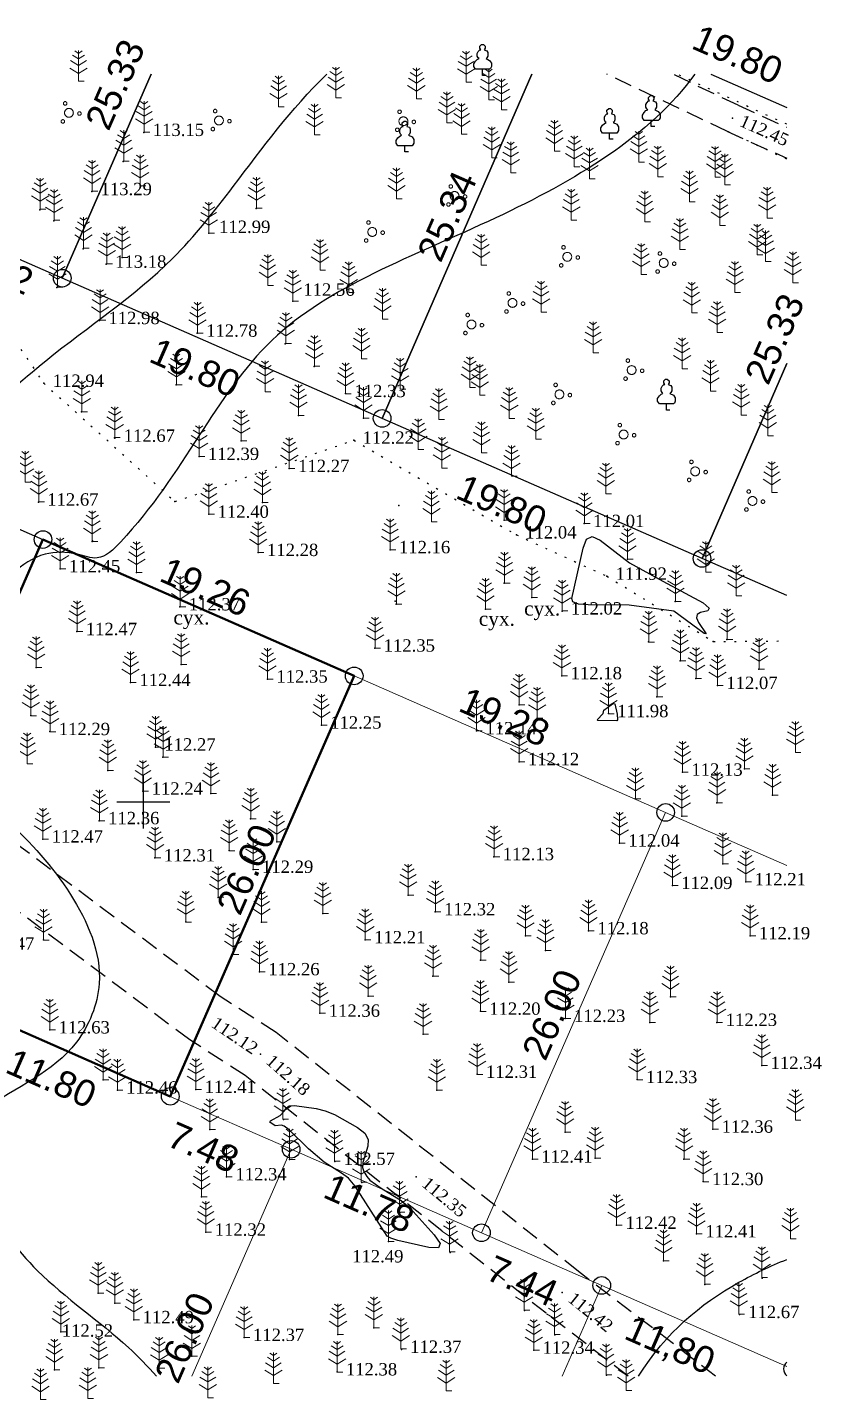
# Model space of a CAD drawing. Header units: millimetres. Extents: x 5405551.2 to 5405638.4, y 5525115.8 to 5525193.9.
# Drawn here: x 5405593.4 to 5405638.4, y 5525116.2 to 5525193.9 of the extents above; entities that cross this region are included whole.
import ezdxf
from ezdxf.enums import TextEntityAlignment as Align

# ---------------------------------------------------------------- set-up
doc = ezdxf.new("R2010")
doc.units = ezdxf.units.MM
for name, pattern in [('DASHEDX2', [1.5, 1, -0.5]), ('HIDDEN', [0.5, 0, -0.5]), ('суцільна', [50, 50, 0])]:
    doc.linetypes.add(name, pattern=pattern)
for name, color, linetype, lineweight in [('11900000', 1, 'Continuous', 30), ('Контур', 7, 'HIDDEN', 30), ('ТОЧКИ', 7, 'Continuous', 30), ('усл. знак', 7, 'суцільна', 20)]:
    doc.layers.add(name, color=color, linetype=linetype, lineweight=lineweight)
for name, color, linetype in [('горизонтали', 42, 'Continuous'), ('дороги', 7, 'Continuous'), ('Ділянки_Межі', 10, 'Continuous'), ('надписи', 7, 'Continuous'), ('отметки', 7, 'Continuous'), ('промеры', 185, 'Continuous'), ('Растительность', 7, 'Continuous')]:
    doc.layers.add(name, color=color, linetype=linetype)
doc.styles.get("Standard").update_dxf_attribs({"font": 'arial.ttf'})
doc.styles.add('times', font='times.ttf')

# ---------------------------------------------------------------- blocks, each defined once
blk = doc.blocks.new('A$C51FE15A3')
at = {"layer": 'Растительность', "color": 94, "lineweight": 0}
for points in [[(-0.201, 1.726), (0, 1.584), (0.201, 1.726)], [(0, 1.75), (0, 0), (0.319, 0)], [(-0.447, 1.172), (0, 0.895), (0.447, 1.172)], [(-0.343, 1.489), (0, 1.267), (0.343, 1.489)], [(-0.493, 0.753), (0, 0.444), (0.493, 0.753)]]:
    blk.add_lwpolyline(points, dxfattribs=at)
blk = doc.blocks.new('A$C72385B22')
at = {"layer": 'усл. знак'}
for centre, radius in [((0, 0), 0.625), ((-0.02, 1.49), 0.25), ((-1.29, -0.64), 0.25), ((1.28, -0.76), 0.25)]:
    blk.add_circle(centre, radius, dxfattribs=at)
blk = doc.blocks.new('A$C2ACB5305')
at = {"layer": 'Растительность'}
blk.add_lwpolyline([(0.2, 0), (0.2, 0), (0, 0), (0, 0.35), (-0.4, 0.35), (-0.5, 0.5), (-0.5, 0.65), (-0.4, 0.8), (-0.3, 0.9), (-0.2, 0.95), (-0.25, 1), (-0.3, 1.1), (-0.3, 1.25), (-0.25, 1.35), (-0.15, 1.45), (-0.1, 1.45), (-0.15, 1.55), (-0.15, 1.65), (-0.05, 1.75), (0.05, 1.75), (0.15, 1.65), (0.15, 1.55), (0.1, 1.45), (0.25, 1.4), (0.3, 1.3), (0.3, 1.1), (0.25, 1), (0.2, 0.95), (0.4, 0.85), (0.5, 0.7), (0.5, 0.5), (0.45, 0.4), (0.4, 0.35), (0, 0.35)], dxfattribs=at)

msp = doc.modelspace()

# ---------------------------------------------------------------- linework, layer by layer
at = {"layer": '11900000', "color": 7}
for points in [[(5405600, 5525148.5, 0), (5405600, 5525151.5, 0)], [(5405600, 5525148.5, 0), (5405600, 5525151.5, 0)], [(5405598.5, 5525150, 0), (5405601.5, 5525150, 0)], [(5405598.5, 5525150, 0), (5405601.5, 5525150, 0)]]:
    msp.add_polyline3d(points, dxfattribs=at)
at = {"layer": 'горизонтали', "color": 32}
for points in [[(5405627.547, 5525161.142, 112), (5405625.217, 5525161.172, 112), (5405624.657, 5525161.212, 112), (5405624.347, 5525161.332, 112), (5405624.287, 5525161.532, 112), (5405624.927, 5525164.372, 112), (5405625.127, 5525164.882, 112), (5405625.447, 5525165.042, 112), (5405625.887, 5525164.832, 112), (5405627.557, 5525163.552, 112), (5405629.447, 5525162.512, 112), (5405631.727, 5525161.282, 112), (5405632.077, 5525160.982, 112), (5405632.007, 5525160.832, 112), (5405631.587, 5525160.732, 112), (5405631.387, 5525160.622, 112), (5405631.347, 5525160.432, 112), (5405631.477, 5525160.172, 112), (5405631.907, 5525159.532, 112), (5405631.797, 5525159.552, 112), (5405630.077, 5525160.812, 112), (5405627.547, 5525161.142, 112)], [(5405625.767, 5525154.622, 112), (5405625.717, 5525154.662, 112), (5405626.067, 5525155.012, 112), (5405626.107, 5525155.202, 112), (5405626.517, 5525155.512, 112), (5405626.637, 5525155.572, 112), (5405626.717, 5525155.562, 112), (5405626.857, 5525154.972, 112), (5405626.877, 5525154.662, 112), (5405626.847, 5525154.592, 112), (5405625.767, 5525154.622, 112)], [(5405607.467, 5525131.652, 112.5), (5405607.167, 5525131.872, 112.5), (5405607.207, 5525131.942, 112.5), (5405607.747, 5525132.242, 112.5), (5405607.977, 5525132.482, 112.5), (5405608.107, 5525132.682, 112.5), (5405608.267, 5525132.782, 112.5), (5405608.567, 5525132.812, 112.5), (5405609.787, 5525132.632, 112.5), (5405610.307, 5525132.512, 112.5), (5405610.827, 5525132.302, 112.5), (5405612.137, 5525131.552, 112.5), (5405612.547, 5525131.232, 112.5), (5405612.747, 5525130.882, 112.5), (5405612.717, 5525130.512, 112.5), (5405612.437, 5525129.582, 112.5), (5405612.427, 5525129.292, 112.5), (5405612.497, 5525129.072, 112.5), (5405612.657, 5525128.782, 112.5), (5405612.827, 5525128.582, 112.5), (5405613.487, 5525128.122, 112.5), (5405614.617, 5525127.432, 112.5), (5405615.117, 5525126.992, 112.5), (5405616.487, 5525125.482, 112.5), (5405616.817, 5525124.992, 112.5), (5405616.727, 5525124.752, 112.5), (5405616.187, 5525124.772, 112.5), (5405614.427, 5525125.152, 112.5), (5405614.017, 5525125.292, 112.5), (5405613.827, 5525125.402, 112.5), (5405612.007, 5525128.242, 112.5), (5405611.617, 5525128.682, 112.5), (5405611.227, 5525128.982, 112.5), (5405610.247, 5525129.592, 112.5), (5405609.367, 5525130.362, 112.5), (5405608.267, 5525131.422, 112.5), (5405607.987, 5525131.632, 112.5), (5405607.827, 5525131.692, 112.5), (5405607.467, 5525131.652, 112.5)]]:
    msp.add_polyline3d(points, close=True, dxfattribs=at)
for points, knots in [([(5405569.559, 5525117.477), (5405569.422, 5525118.023), (5405568.806, 5525120.123), (5405565.633, 5525123.218), (5405569.898, 5525126.87), (5405567.01, 5525130.436), (5405564.813, 5525135.049), (5405569.793, 5525139.231), (5405571.886, 5525145.046), (5405576.408, 5525148.838), (5405580.91, 5525152.767), (5405579.483, 5525158.546), (5405575.249, 5525161.535), (5405573.148, 5525165.322), (5405573.447, 5525169.884), (5405579.177, 5525170.538), (5405584.324, 5525170.172), (5405590.317, 5525171.304), (5405595.363, 5525175.98), (5405600.978, 5525179.595), (5405605.773, 5525185.68), (5405608.334, 5525189.233), (5405610.395, 5525191.23)], [260.247839, 260.247839, 260.247839, 260.247839, 261.95275, 266.836168, 270.378711, 274.599254, 278.374828, 284.568748, 290.803381, 296.97347, 302.199909, 307.230718, 312.080641, 317.652517, 319.446244, 324.715379, 330.803804, 336.542026, 341.909048, 351.135292, 356.471323, 364.821871, 364.821871, 364.821871, 364.821871]), ([(5405631.255, 5525191.23), (5405628.768, 5525187.724), (5405619.683, 5525182.406), (5405605.87, 5525177.649), (5405602.107, 5525168.069), (5405597.566, 5525163.574), (5405596.028, 5525164.185), (5405593.433, 5525164.191), (5405590.954, 5525160.883), (5405586.965, 5525159.117), (5405586.523, 5525153.415), (5405591.743, 5525149.767), (5405595.996, 5525145.101), (5405598.147, 5525140.306), (5405595.998, 5525135.121), (5405592.302, 5525133.657), (5405588.798, 5525130.974), (5405591.168, 5525126.951), (5405593.956, 5525122.982), (5405598.23, 5525120.109), (5405600.23, 5525118.04), (5405600.735, 5525117.477)], [46.765871, 46.765871, 46.765871, 46.765871, 60.280074, 74.750885, 89.023871, 90.640593, 91.784027, 93.610326, 98.076593, 103.244221, 105.220832, 113.967103, 119.548086, 124.864016, 128.424184, 134.979892, 136.668136, 140.471916, 145.840127, 152.573567, 154.934722, 154.934722, 154.934722, 154.934722]), ([(5405628.072, 5525117.477), (5405629.666, 5525119.98), (5405632.253, 5525122.135), (5405635.53, 5525123.708), (5405636.476, 5525124.089)], [190.253032, 190.253032, 190.253032, 190.253032, 198.155168, 201.189207, 201.189207, 201.189207, 201.189207])]:
    msp.add_open_spline(points, degree=3, knots=knots, dxfattribs=at)
at = {"layer": 'дороги', "color": 7, "linetype": 'DASHEDX2'}
for points, elevation in [([(5405633.079, 5525187.999), (5405626.279, 5525191.23)], 110.644), ([(5405633.717, 5525189.467), (5405630.006, 5525191.23)], 110.644), ([(5405633.717, 5525189.467), (5405636.475, 5525188.22)], 112.445), ([(5405633.079, 5525187.999), (5405636.475, 5525186.465)], 112.445)]:
    msp.add_lwpolyline(points, dxfattribs=dict(at, elevation=elevation))
for points in [[(5405632.429, 5525117.477), (5405624.667, 5525123.407), (5405607.518, 5525136.943), (5405604.341, 5525138.988), (5405587.749, 5525151.404), (5405571.622, 5525163.765), (5405559.38, 5525173.314), (5405553.731, 5525177.98)], [(5405627.488, 5525117.477), (5405622.827, 5525121.037), (5405605.772, 5525134.499), (5405602.629, 5525136.522), (5405585.937, 5525149.012), (5405569.786, 5525161.391), (5405557.502, 5525170.974), (5405553.731, 5525174.089)]]:
    msp.add_lwpolyline(points, dxfattribs=at)
at = {"layer": 'Ділянки_Межі'}
for points in [[(5405600.431, 5525191.23), (5405595.399, 5525179.672), (5405584.293, 5525184.52), (5405581.506, 5525178.12), (5405566.985, 5525184.427)], [(5405622.023, 5525191.23), (5405613.534, 5525171.732), (5405595.399, 5525179.672)], [(5405595.399, 5525179.672), (5405600.431, 5525191.23)], [(5405613.534, 5525171.732), (5405622.023, 5525191.23)], [(5405632.171, 5525191.23), (5405636.475, 5525189.345)], [(5405553.731, 5525160.631), (5405566.985, 5525184.427), (5405581.506, 5525178.12), (5405578.696, 5525171.702), (5405594.305, 5525164.868), (5405583.877, 5525141.051), (5405573.079, 5525145.778), (5405553.731, 5525154.249)], [(5405636.475, 5525174.832), (5405631.669, 5525163.793), (5405613.534, 5525171.732)], [(5405631.669, 5525163.793), (5405636.475, 5525174.832)], [(5405636.475, 5525161.689), (5405631.669, 5525163.793)]]:
    msp.add_lwpolyline(points, dxfattribs=at)
at = {"layer": 'Ділянки_Межі', "lineweight": 50}
msp.add_lwpolyline([(5405583.877, 5525141.051), (5405594.305, 5525164.868), (5405611.949, 5525157.143), (5405601.521, 5525133.326), (5405590.715, 5525138.057)], close=True, dxfattribs=at)
at = {"layer": 'Ділянки_Межі', "lineweight": 0}
msp.add_lwpolyline([(5405601.521, 5525133.326), (5405611.949, 5525157.143), (5405629.608, 5525149.412), (5405619.165, 5525125.601), (5405608.375, 5525130.325)], close=True, dxfattribs=at)
for points in [[(5405619.165, 5525125.601), (5405629.608, 5525149.412), (5405636.475, 5525146.405)], [(5405581.705, 5525117.477), (5405590.715, 5525138.057), (5405601.521, 5525133.326), (5405608.375, 5525130.325), (5405602.74, 5525117.477)], [(5405602.74, 5525117.477), (5405608.375, 5525130.325), (5405619.165, 5525125.601), (5405625.982, 5525122.617), (5405623.732, 5525117.477)], [(5405636.476, 5525118.023), (5405625.982, 5525122.617), (5405619.165, 5525125.601)], [(5405623.732, 5525117.477), (5405625.982, 5525122.617), (5405636.476, 5525118.023)]]:
    msp.add_lwpolyline(points, dxfattribs=at)
at = {"layer": 'Контур', "color": 7, "linetype": 'HIDDEN'}
for points, elevation in [([(5405636.475, 5525188.39), (5405630.243, 5525191.23)], 109.33), ([(5405636.475, 5525186.41), (5405633.079, 5525187.999)], 110.644), ([(5405584.97, 5525187.56), (5405594.35, 5525173.72)], 113.798), ([(5405594.35, 5525173.72), (5405601.79, 5525167.02)], 112.939), ([(5405601.79, 5525167.02), (5405611.93, 5525170.49), (5405621.15, 5525165.13), (5405626.28, 5525162.79), (5405632.31, 5525159.09), (5405636.475, 5525159.124)], 112.419)]:
    msp.add_lwpolyline(points, dxfattribs=dict(at, elevation=elevation))
at = {"layer": 'отметки', "color": 7}
for p in [(5405633.398, 5525188.733, 112.445), (5405600.027, 5525187.926, 113.147), (5405598.86, 5525186.285, 113.248), (5405597.07, 5525184.574, 113.295), (5405594.118, 5525183.55, 113.457), (5405606.396, 5525183.628, 112.955), (5405594.921, 5525182.913, 113.303), (5405603.702, 5525182.227, 112.989), (5405596.577, 5525181.339, 113.241), (5405598.785, 5525180.851, 113.087), (5405597.894, 5525180.462, 113.178), (5405595.094, 5525179.146, 113.127), (5405608.47, 5525178.378, 112.57), (5405597.516, 5525177.269, 112.982), (5405603.055, 5525176.554, 112.778), (5405608.042, 5525175.947, 112.399), (5405609.685, 5525174.673, 112.494), (5405594.355, 5525173.716, 112.939), (5405601.858, 5525173.636, 112.614), (5405611.461, 5525173.133, 112.326), (5405596.492, 5525172.097, 112.827), (5405608.784, 5525171.898, 112.343), (5405612.474, 5525171.736, 112.143), (5405598.358, 5525170.629, 112.681), (5405598.381, 5525170.604, 112.67), (5405605.548, 5525170.451, 112.355), (5405611.927, 5525170.493, 112.217), (5405603.153, 5525169.573, 112.391), (5405608.268, 5525168.887, 112.274), (5405594.046, 5525166.989, 112.666), (5405601.787, 5525167.019, 112.419), (5405606.746, 5525166.957, 112.277), (5405614.484, 5525166.8, 112.038), (5405603.705, 5525166.298, 112.403), (5405620.448, 5525165.956, 112.089), (5405624.994, 5525165.771, 112.011), (5405597.097, 5525164.751, 112.536), (5405597.111, 5525164.796, 112.572), (5405621.144, 5525165.126, 112.045), (5405606.506, 5525164.131, 112.282), (5405613.987, 5525164.29, 112.158), (5405627.446, 5525163.747, 112.006), (5405595.28, 5525163.211, 112.455), (5405599.604, 5525162.996, 112.443), (5405620.461, 5525162.395, 112.087), (5405626.27, 5525162.786, 111.92), (5405614.277, 5525161.371, 112.179), (5405622.018, 5525161.58, 112.11), (5405630.149, 5525161.363, 111.972), (5405602.071, 5525161.054, 112.369), (5405614.334, 5525161.207, 112.254), (5405619.392, 5525160.922, 112.049), (5405623.737, 5525160.817, 112.017), (5405596.232, 5525159.65, 112.471), (5405628.641, 5525159.065, 112.106), (5405632.306, 5525159.087, 112.003), (5405633.082, 5525159.201, 112.053), (5405613.121, 5525158.717, 112.353), (5405593.916, 5525157.623, 112.396), (5405602.132, 5525157.795, 112.38), (5405630.431, 5525157.997, 112.131), (5405634.891, 5525157.53, 112.092), (5405599.27, 5525156.767, 112.442), (5405607.038, 5525156.961, 112.353), (5405623.723, 5525157.15, 112.176), (5405631.32, 5525157.004, 112.102), (5405629.112, 5525155.963, 112.099), (5405632.548, 5525156.598, 112.072), (5405621.302, 5525155.499, 112.162), (5405593.61, 5525154.895, 112.334), (5405610.089, 5525154.355, 112.246), (5405622.317, 5525154.752, 112.279), (5405626.358, 5525155.004, 111.98), (5405594.699, 5525153.986, 112.291), (5405618.891, 5525154.033, 112.141), (5405600.685, 5525153.112, 112.271), (5405601.101, 5525152.542, 112.194), (5405621.298, 5525152.282, 112.119), (5405597.977, 5525151.779, 112.274), (5405630.566, 5525151.687, 112.135), (5405634.069, 5525151.875, 112.149), (5405599.966, 5525150.616, 112.241), (5405603.82, 5525150.478, 112.238), (5405627.887, 5525150.183, 112.201), (5405632.518, 5525149.953, 112.283), (5405635.664, 5525150.393, 112.144), (5405597.497, 5525148.94, 112.362), (5405606.078, 5525149.043, 112.198), (5405630.522, 5525149.201, 112.184), (5405594.299, 5525147.902, 112.467), (5405607.554, 5525147.743, 112.176), (5405626.99, 5525147.672, 112.043), (5405600.655, 5525146.831, 112.308), (5405604.852, 5525147.246, 112.208), (5405619.87, 5525146.902, 112.127), (5405606.223, 5525146.183, 112.288), (5405632.851, 5525146.504, 112.22), (5405629.989, 5525145.271, 112.089), (5405634.15, 5525145.476, 112.212), (5405604.238, 5525144.599, 112.246), (5405615.006, 5525144.729, 112.25), (5405610.164, 5525143.688, 112.174), (5405616.543, 5525143.778, 112.317), (5405602.395, 5525143.207, 112.312), (5405606.69, 5525143.19, 112.194), (5405625.236, 5525142.703, 112.182), (5405594.341, 5525142.185, 112.61), (5405612.58, 5525142.191, 112.214), (5405621.652, 5525142.414, 112.271), (5405634.394, 5525142.421, 112.192), (5405605.071, 5525141.359, 112.302), (5405622.797, 5525141.594, 112.329), (5405606.58, 5525140.382, 112.258), (5405619.117, 5525141.046, 112.236), (5405616.412, 5525140.14, 112.224), (5405620.714, 5525139.795, 112.276), (5405612.733, 5525138.999, 112.272), (5405629.879, 5525138.958, 112.216), (5405610.007, 5525138.032, 112.361), (5405619.108, 5525138.144, 112.204), (5405603.485, 5525137.755, 112.12), (5405623.914, 5525137.74, 112.233), (5405628.719, 5525137.51, 112.189), (5405632.514, 5525137.514, 112.233), (5405594.689, 5525137.088, 112.634), (5405615.85, 5525136.845, 112.254), (5405606.645, 5525135.721, 112.176), (5405635.057, 5525135.077, 112.336), (5405597.709, 5525134.265, 112.387), (5405618.921, 5525134.574, 112.31), (5405627.994, 5525134.276, 112.33), (5405598.521, 5525133.681, 112.461), (5405602.972, 5525133.72, 112.414), (5405616.643, 5525133.682, 112.371), (5405607.933, 5525132.015, 112.524), (5405603.757, 5525131.446, 112.408), (5405623.906, 5525131.294, 112.322), (5405632.285, 5525131.464, 112.358), (5405608.287, 5525129.743, 112.336), (5405610.851, 5525129.643, 112.572), (5405622.059, 5525129.771, 112.408), (5405625.609, 5525129.83, 112.373), (5405630.645, 5525129.775, 112.348), (5405604.712, 5525128.766, 112.339), (5405615.468, 5525128.758, 112.347), (5405612.376, 5525128.451, 112.526), (5405631.74, 5525128.495, 112.296), (5405603.287, 5525127.628, 112.27), (5405614.529, 5525126.752, 112.568), (5405603.543, 5525125.629, 112.318), (5405626.829, 5525126.02, 112.42), (5405613.885, 5525125.109, 112.494), (5405631.359, 5525125.534, 112.41), (5405617.388, 5525124.489, 112.498), (5405629.491, 5525124.013, 112.415), (5405631.832, 5525122.676, 112.359), (5405635.082, 5525123.035, 112.583), (5405597.44, 5525122.18, 112.461), (5405623.747, 5525122.222, 112.424), (5405598.382, 5525121.612, 112.556), (5405621.604, 5525121.194, 112.497), (5405633.786, 5525120.962, 112.669), (5405599.455, 5525120.672, 112.488), (5405613.071, 5525120.219, 112.333), (5405595.315, 5525119.981, 112.516), (5405605.71, 5525119.668, 112.372), (5405611.029, 5525119.828, 112.395), (5405623.327, 5525119.821, 112.492), (5405602.75, 5525118.601, 112.433), (5405614.623, 5525118.995, 112.37), (5405622.126, 5525118.942, 112.339), (5405594.951, 5525117.83, 112.564), (5405597.478, 5525117.95, 112.575), (5405600.894, 5525117.933, 112.464), (5405610.977, 5525117.716, 112.382), (5405626.258, 5525117.528, 112.435)]:
    msp.add_point(p, dxfattribs=at)
at = {"layer": 'ТОЧКИ'}
for centre in [(5405595.399, 5525179.672), (5405613.534, 5525171.732), (5405594.305, 5525164.868), (5405631.669, 5525163.793), (5405611.949, 5525157.143, 107.24), (5405629.608, 5525149.412, 107.24), (5405601.521, 5525133.326, 107.24), (5405608.375, 5525130.325, 107.24), (5405619.165, 5525125.601, 107.24), (5405625.982, 5525122.617)]:
    msp.add_circle(centre, 0.5, dxfattribs=at)
msp.add_arc((5405636.788, 5525117.886, 107.24), 0.5, 128.70839, 231.29178, dxfattribs=at)

# ---------------------------------------------------------------- block references
at = {"layer": 'Растительность', "color": 7}
for name, p in [('A$C51FE15A3', (5405596.32, 5525190.824, 112.15)), ('A$C51FE15A3', (5405618.292, 5525190.783, 112.419)), ('A$C2ACB5305', (5405619.225, 5525191.158, 112.419)), ('A$C51FE15A3', (5405607.662, 5525189.388, 112.04)), ('A$C51FE15A3', (5405610.913, 5525189.882, 112.04)), ('A$C51FE15A3', (5405615.473, 5525189.829, 111.95)), ('A$C51FE15A3', (5405619.576, 5525189.779, 112.419)), ('A$C51FE15A3', (5405620.301, 5525189.212, 112.419)), ('A$C51FE15A3', (5405617.208, 5525188.473, 111.95)), ('A$C51FE15A3', (5405600.04, 5525187.95, 113.15)), ('A$C51FE15A3', (5405609.703, 5525187.793, 112.04)), ('A$C51FE15A3', (5405618.036, 5525187.826, 111.95)), ('A$C2ACB5305', (5405628.79, 5525188.263, 111.66)), ('A$C2ACB5305', (5405614.828, 5525186.821, 112.04)), ('A$C51FE15A3', (5405623.303, 5525186.866, 112.419)), ('A$C2ACB5305', (5405626.431, 5525187.538, 112.419)), ('A$C51FE15A3', (5405598.88, 5525186.31, 113.25)), ('A$C51FE15A3', (5405619.745, 5525186.49, 111.95)), ('A$C51FE15A3', (5405628.086, 5525186.246, 112.419)), ('A$C51FE15A3', (5405620.822, 5525185.648, 111.95)), ('A$C51FE15A3', (5405624.429, 5525185.985, 112.419)), ('A$C51FE15A3', (5405625.296, 5525185.308, 112.419)), ('A$C51FE15A3', (5405629.157, 5525185.41, 112.419)), ('A$C51FE15A3', (5405632.407, 5525185.389, 111.66)), ('A$C51FE15A3', (5405597.09, 5525184.6, 113.3)), ('A$C51FE15A3', (5405599.815, 5525184.911, 112.01)), ('A$C51FE15A3', (5405632.959, 5525184.958, 111.66)), ('A$C51FE15A3', (5405614.344, 5525184.165, 112.04)), ('A$C51FE15A3', (5405630.962, 5525183.999, 112.419)), ('A$C51FE15A3', (5405594.14, 5525183.59, 113.46)), ('A$C51FE15A3', (5405594.94, 5525182.95, 113.31)), ('A$C51FE15A3', (5405606.41, 5525183.64, 112.96)), ('A$C51FE15A3', (5405624.259, 5525182.961, 111.95)), ('A$C51FE15A3', (5405635.362, 5525183.08, 111.66)), ('A$C51FE15A3', (5405603.702, 5525182.227, 112.989)), ('A$C51FE15A3', (5405628.424, 5525182.863, 112.419)), ('A$C51FE15A3', (5405632.687, 5525182.65, 112.419)), ('A$C51FE15A3', (5405596.6, 5525181.37, 113.24)), ('A$C51FE15A3', (5405598.79, 5525180.85, 113.09)), ('A$C51FE15A3', (5405630.417, 5525181.305, 112.419)), ('A$C51FE15A3', (5405634.805, 5525180.991, 112.419)), ('A$C51FE15A3', (5405635.277, 5525180.621, 112.419)), ('A$C51FE15A3', (5405597.92, 5525180.49, 113.18)), ('A$C51FE15A3', (5405610.011, 5525180.122, 112.15)), ('A$C51FE15A3', (5405619.149, 5525180.409, 112.04)), ('A$C51FE15A3', (5405628.224, 5525179.882, 111.95)), ('A$C51FE15A3', (5405595.12, 5525179.17, 113.13)), ('A$C51FE15A3', (5405607.048, 5525179.257, 112.01)), ('A$C51FE15A3', (5405636.821, 5525179.414, 112.419)), ('A$C51FE15A3', (5405608.47, 5525178.378, 112.57)), ('A$C51FE15A3', (5405611.636, 5525178.852, 112.15)), ('A$C51FE15A3', (5405633.537, 5525178.866, 112.419)), ('A$C51FE15A3', (5405622.545, 5525177.754, 112.04)), ('A$C51FE15A3', (5405631.088, 5525177.701, 111.95)), ('A$C51FE15A3', (5405597.54, 5525177.29, 112.98)), ('A$C51FE15A3', (5405613.558, 5525177.349, 112.15)), ('A$C51FE15A3', (5405603.07, 5525176.56, 112.78)), ('A$C51FE15A3', (5405608.08, 5525175.97, 112.4)), ('A$C51FE15A3', (5405632.526, 5525176.602, 111.95)), ('A$C51FE15A3', (5405625.492, 5525175.451, 112.04)), ('A$C51FE15A3', (5405609.69, 5525174.68, 112.49)), ('A$C51FE15A3', (5405612.366, 5525175.1, 112.01)), ('A$C51FE15A3', (5405630.538, 5525174.541, 112.04)), ('A$C51FE15A3', (5405601.87, 5525173.64, 112.61)), ('A$C51FE15A3', (5405606.898, 5525173.242, 112.09)), ('A$C51FE15A3', (5405611.46, 5525173.13, 112.33)), ('A$C51FE15A3', (5405614.556, 5525173.388, 112.01)), ('A$C51FE15A3', (5405618.514, 5525173.475, 112.15)), ('A$C51FE15A3', (5405619.065, 5525173.044, 112.15)), ('A$C51FE15A3', (5405632.154, 5525173.278, 112.04)), ('A$C51FE15A3', (5405596.51, 5525172.11, 112.83)), ('A$C2ACB5305', (5405629.652, 5525172.199, 112.04)), ('A$C51FE15A3', (5405608.79, 5525171.9, 112.34)), ('A$C51FE15A3', (5405612.48, 5525171.74, 112.14)), ('A$C51FE15A3', (5405616.754, 5525171.67, 112.01)), ('A$C51FE15A3', (5405620.744, 5525171.732, 112.15)), ('A$C51FE15A3', (5405633.895, 5525171.917, 112.04)), ('A$C51FE15A3', (5405598.37, 5525170.64, 112.68)), ('A$C51FE15A3', (5405622.248, 5525170.556, 112.15)), ('A$C51FE15A3', (5405635.4, 5525170.741, 112.04)), ('A$C51FE15A3', (5405605.55, 5525170.45, 112.36)), ('A$C51FE15A3', (5405615.584, 5525169.964, 112.09)), ('A$C51FE15A3', (5405619.165, 5525169.785, 112.01)), ('A$C51FE15A3', (5405603.16, 5525169.58, 112.39)), ('A$C51FE15A3', (5405616.923, 5525168.917, 112.09)), ('A$C51FE15A3', (5405608.27, 5525168.89, 112.27)), ('A$C51FE15A3', (5405620.875, 5525168.449, 112.01)), ('A$C51FE15A3', (5405593.3, 5525168.12, 112.71)), ('A$C51FE15A3', (5405626.219, 5525167.452, 112.15)), ('A$C51FE15A3', (5405635.624, 5525167.531, 112.04)), ('A$C51FE15A3', (5405594.07, 5525167, 112.67)), ('A$C51FE15A3', (5405606.75, 5525166.96, 112.28)), ('A$C51FE15A3', (5405603.71, 5525166.3, 112.4)), ('A$C51FE15A3', (5405616.328, 5525165.87, 112.09)), ('A$C51FE15A3', (5405620.45, 5525165.96, 112.09)), ('A$C51FE15A3', (5405625, 5525165.77, 112.01)), ('A$C51FE15A3', (5405597.1, 5525164.75, 112.54)), ('A$C51FE15A3', (5405613.99, 5525164.29, 112.16)), ('A$C51FE15A3', (5405606.51, 5525164.13, 112.28)), ('A$C51FE15A3', (5405627.45, 5525163.75, 112.01)), ('A$C51FE15A3', (5405595.28, 5525163.21, 112.45)), ('A$C51FE15A3', (5405599.61, 5525163, 112.44)), ('A$C51FE15A3', (5405631.889, 5525163.014, 112.15)), ('A$C51FE15A3', (5405620.47, 5525162.4, 112.09)), ('A$C51FE15A3', (5405614.34, 5525161.21, 112.25)), ('A$C51FE15A3', (5405622.02, 5525161.58, 112.11)), ('A$C51FE15A3', (5405630.16, 5525161.36, 111.97)), ('A$C51FE15A3', (5405633.604, 5525161.669, 112.15)), ('A$C51FE15A3', (5405602.08, 5525161.05, 112.37)), ('A$C51FE15A3', (5405619.4, 5525160.92, 112.05)), ('A$C51FE15A3', (5405623.74, 5525160.82, 112.02)), ('A$C51FE15A3', (5405596.24, 5525159.65, 112.47)), ('A$C51FE15A3', (5405628.65, 5525159.06, 112.11)), ('A$C51FE15A3', (5405633.09, 5525159.2, 112.05)), ('A$C51FE15A3', (5405613.13, 5525158.72, 112.35)), ('A$C51FE15A3', (5405593.92, 5525157.62, 112.4)), ('A$C51FE15A3', (5405602.14, 5525157.79, 112.38)), ('A$C51FE15A3', (5405630.44, 5525158, 112.13)), ('A$C51FE15A3', (5405634.9, 5525157.53, 112.09)), ('A$C51FE15A3', (5405599.27, 5525156.77, 112.44)), ('A$C51FE15A3', (5405607.04, 5525156.96, 112.35)), ('A$C51FE15A3', (5405623.73, 5525157.15, 112.18)), ('A$C51FE15A3', (5405631.33, 5525157, 112.1)), ('A$C51FE15A3', (5405632.55, 5525156.6, 112.07)), ('A$C51FE15A3', (5405629.12, 5525155.96, 112.1)), ('A$C51FE15A3', (5405621.3, 5525155.5, 112.16)), ('A$C51FE15A3', (5405626.37, 5525155, 111.98)), ('A$C51FE15A3', (5405593.62, 5525154.89, 112.33)), ('A$C51FE15A3', (5405610.09, 5525154.35, 112.25)), ('A$C51FE15A3', (5405622.32, 5525154.75, 112.28)), ('A$C51FE15A3', (5405594.71, 5525153.98, 112.29)), ('A$C51FE15A3', (5405618.89, 5525154.03, 112.14)), ('A$C51FE15A3', (5405600.69, 5525153.11, 112.27)), ('A$C51FE15A3', (5405636.96, 5525152.81, 112.05)), ('A$C51FE15A3', (5405593.41, 5525152.17, 112.33)), ('A$C51FE15A3', (5405601.11, 5525152.54, 112.19)), ('A$C51FE15A3', (5405621.3, 5525152.28, 112.12)), ('A$C51FE15A3', (5405634.07, 5525151.87, 112.15)), ('A$C51FE15A3', (5405597.98, 5525151.78, 112.27)), ('A$C51FE15A3', (5405630.57, 5525151.69, 112.13)), ('A$C51FE15A3', (5405599.97, 5525150.61, 112.24)), ('A$C51FE15A3', (5405603.83, 5525150.48, 112.24)), ('A$C51FE15A3', (5405635.67, 5525150.39, 112.14)), ('A$C51FE15A3', (5405627.89, 5525150.18, 112.2)), ('A$C51FE15A3', (5405632.52, 5525149.95, 112.28)), ('A$C51FE15A3', (5405597.5, 5525148.94, 112.36)), ('A$C51FE15A3', (5405606.08, 5525149.04, 112.2)), ('A$C51FE15A3', (5405630.53, 5525149.2, 112.18)), ('A$C51FE15A3', (5405594.3, 5525147.9, 112.47)), ('A$C51FE15A3', (5405604.86, 5525147.24, 112.21)), ('A$C51FE15A3', (5405607.56, 5525147.74, 112.18)), ('A$C51FE15A3', (5405627, 5525147.67, 112.04)), ('A$C51FE15A3', (5405600.66, 5525146.83, 112.31)), ('A$C51FE15A3', (5405619.88, 5525146.9, 112.13)), ('A$C51FE15A3', (5405632.85, 5525146.5, 112.22)), ('A$C51FE15A3', (5405606.23, 5525146.18, 112.29)), ('A$C51FE15A3', (5405629.99, 5525145.27, 112.09)), ('A$C51FE15A3', (5405634.15, 5525145.48, 112.21)), ('A$C51FE15A3', (5405604.24, 5525144.6, 112.25)), ('A$C51FE15A3', (5405615.01, 5525144.73, 112.25)), ('A$C51FE15A3', (5405610.17, 5525143.69, 112.17)), ('A$C51FE15A3', (5405616.55, 5525143.78, 112.32)), ('A$C51FE15A3', (5405602.4, 5525143.2, 112.31)), ('A$C51FE15A3', (5405606.7, 5525143.19, 112.19)), ('A$C51FE15A3', (5405625.24, 5525142.7, 112.18)), ('A$C51FE15A3', (5405594.34, 5525142.18, 112.61)), ('A$C51FE15A3', (5405612.58, 5525142.19, 112.21)), ('A$C51FE15A3', (5405621.66, 5525142.41, 112.27)), ('A$C51FE15A3', (5405634.4, 5525142.42, 112.19)), ('A$C51FE15A3', (5405605.08, 5525141.36, 112.3)), ('A$C51FE15A3', (5405619.12, 5525141.04, 112.24)), ('A$C51FE15A3', (5405622.8, 5525141.59, 112.33)), ('A$C51FE15A3', (5405606.58, 5525140.38, 112.26)), ('A$C51FE15A3', (5405616.42, 5525140.14, 112.22)), ('A$C51FE15A3', (5405620.72, 5525139.79, 112.28)), ('A$C51FE15A3', (5405612.74, 5525139, 112.27)), ('A$C51FE15A3', (5405629.88, 5525138.96, 112.22)), ('A$C51FE15A3', (5405610.01, 5525138.03, 112.36)), ('A$C51FE15A3', (5405619.11, 5525138.14, 112.2)), ('A$C51FE15A3', (5405594.69, 5525137.09, 112.63)), ('A$C51FE15A3', (5405623.92, 5525137.74, 112.23)), ('A$C51FE15A3', (5405628.72, 5525137.51, 112.19)), ('A$C51FE15A3', (5405632.52, 5525137.51, 112.23)), ('A$C51FE15A3', (5405615.85, 5525136.84, 112.25)), ('A$C51FE15A3', (5405635.06, 5525135.08, 112.34)), ('A$C51FE15A3', (5405597.71, 5525134.26, 112.39)), ('A$C51FE15A3', (5405618.92, 5525134.57, 112.31)), ('A$C51FE15A3', (5405628, 5525134.27, 112.33)), ('A$C51FE15A3', (5405598.52, 5525133.68, 112.46)), ('A$C51FE15A3', (5405602.97, 5525133.72, 112.41)), ('A$C51FE15A3', (5405616.64, 5525133.68, 112.37)), ('A$C51FE15A3', (5405607.91, 5525132.03, 112.52)), ('A$C51FE15A3', (5405636.96, 5525131.97, 112.14)), ('A$C51FE15A3', (5405603.76, 5525131.44, 112.41)), ('A$C51FE15A3', (5405623.91, 5525131.29, 112.32)), ('A$C51FE15A3', (5405632.29, 5525131.46, 112.36)), ('A$C51FE15A3', (5405608.29, 5525129.74, 112.34)), ('A$C51FE15A3', (5405610.83, 5525129.66, 112.57)), ('A$C51FE15A3', (5405622.06, 5525129.77, 112.41)), ('A$C51FE15A3', (5405625.61, 5525129.83, 112.37)), ('A$C51FE15A3', (5405630.65, 5525129.77, 112.35)), ('A$C51FE15A3', (5405604.71, 5525128.76, 112.34)), ('A$C51FE15A3', (5405612.35, 5525128.47, 112.53)), ('A$C51FE15A3', (5405631.74, 5525128.49, 112.3)), ('A$C51FE15A3', (5405603.29, 5525127.63, 112.27)), ('A$C51FE15A3', (5405614.51, 5525126.77, 112.57)), ('A$C51FE15A3', (5405603.54, 5525125.63, 112.32)), ('A$C51FE15A3', (5405626.83, 5525126.02, 112.42)), ('A$C51FE15A3', (5405631.36, 5525125.53, 112.41)), ('A$C51FE15A3', (5405613.89, 5525125.11, 112.49)), ('A$C51FE15A3', (5405636.68, 5525125.25, 112.45)), ('A$C51FE15A3', (5405617.36, 5525124.51, 112.5)), ('A$C51FE15A3', (5405629.49, 5525124.01, 112.41)), ('A$C51FE15A3', (5405635.06, 5525123.06, 112.58)), ('A$C51FE15A3', (5405631.83, 5525122.68, 112.36)), ('A$C51FE15A3', (5405597.44, 5525122.18, 112.46)), ('A$C51FE15A3', (5405598.38, 5525121.61, 112.56)), ('A$C51FE15A3', (5405621.58, 5525121.22, 112.5)), ('A$C51FE15A3', (5405633.76, 5525120.99, 112.67)), ('A$C51FE15A3', (5405595.32, 5525119.98, 112.52)), ('A$C51FE15A3', (5405599.46, 5525120.67, 112.49)), ('A$C51FE15A3', (5405613.07, 5525120.22, 112.33)), ('A$C51FE15A3', (5405605.71, 5525119.67, 112.37)), ('A$C51FE15A3', (5405611.03, 5525119.83, 112.39)), ('A$C51FE15A3', (5405623.3, 5525119.84, 112.49)), ('A$C51FE15A3', (5405602.75, 5525118.6, 112.43)), ('A$C51FE15A3', (5405614.59, 5525119.02, 112.37)), ('A$C51FE15A3', (5405622.13, 5525118.94, 112.34)), ('A$C51FE15A3', (5405594.95, 5525117.83, 112.56)), ('A$C51FE15A3', (5405597.48, 5525117.95, 112.57)), ('A$C51FE15A3', (5405600.89, 5525117.93, 112.46)), ('A$C51FE15A3', (5405610.98, 5525117.71, 112.38)), ('A$C51FE15A3', (5405607.37, 5525117.06, 112.46)), ('A$C51FE15A3', (5405626.23, 5525117.55, 112.43)), ('A$C51FE15A3', (5405594.16, 5525116.15, 112.64)), ('A$C51FE15A3', (5405596.85, 5525116.21, 112.57)), ('A$C51FE15A3', (5405603.65, 5525116.25, 112.43)), ('A$C51FE15A3', (5405617.17, 5525116.64, 112.38)), ('A$C51FE15A3', (5405627.37, 5525116.66, 112.49))]:
    msp.add_blockref(name, p, dxfattribs=at)
at = {"layer": 'усл. знак', "color": 7, "linetype": 'суцільна', "lineweight": 13, "xscale": 0.3999999998750298, "yscale": 0.3999999998750298, "zscale": 0.3999999998750298, "rotation": 265.3647753868261}
for p in [(5405595.776, 5525189.039), (5405604.281, 5525188.606), (5405614.736, 5525188.564), (5405617.639, 5525184.334), (5405612.972, 5525182.29), (5405624.032, 5525180.884), (5405629.498, 5525180.533), (5405620.926, 5525178.27), (5405618.598, 5525177.051), (5405627.68, 5525174.467), (5405623.584, 5525173.091), (5405627.224, 5525170.815), (5405631.283, 5525168.729), (5405634.53, 5525167.052)]:
    msp.add_blockref('A$C72385B22', p, dxfattribs=at)

# ---------------------------------------------------------------- texts
at = {"layer": 'надписи', "color": 7, "style": 'times'}
for p in [(5405601.699, 5525160.855, 111.861), (5405621.583, 5525161.361, 111.861), (5405619.014, 5525160.781, 111.861)]:
    msp.add_text('сух.', height=0.8, dxfattribs=at).set_placement(p, align=Align.TOP_LEFT)
at = {"layer": 'отметки', "color": 7, "style": 'times'}
for s, rotation, p in [('112.45', 335.73562, (5405634.02, 5525188.96, 112.445)), ('112.12', 325.5837, (5405604.18, 5525137.885, 112.12)), ('112.18', 318.50783, (5405607.351, 5525135.764, 112.176)), ('112.35', 320.08516, (5405616.172, 5525128.821, 112.347)), ('112.42', 320.90717, (5405624.45, 5525122.295, 112.424))]:
    msp.add_text(s, height=0.7, rotation=rotation, dxfattribs=at).set_placement(p, align=Align.TOP_LEFT)
for s, p in [('113.15', (5405600.527, 5525188.426, 113.147)), ('113.29', (5405597.57, 5525185.074, 113.295)), ('112.99', (5405604.289, 5525182.935, 112.989)), ('113.18', (5405598.394, 5525180.962, 113.178)), ('112.56', (5405609.065, 5525179.378, 112.563)), ('112.98', (5405598.016, 5525177.769, 112.982)), ('112.78', (5405603.555, 5525177.054, 112.778)), ('112.94', (5405594.855, 5525174.216, 112.939)), ('112.33', (5405611.961, 5525173.633, 112.326)), ('112.67', (5405598.881, 5525171.104, 112.67)), ('112.22', (5405612.427, 5525170.993, 112.217)), ('112.39', (5405603.653, 5525170.073, 112.391)), ('112.27', (5405608.768, 5525169.387, 112.274)), ('112.67', (5405594.546, 5525167.489, 112.666)), ('112.40', (5405604.205, 5525166.798, 112.403)), ('112.01', (5405625.494, 5525166.271, 112.011)), ('112.04', (5405621.644, 5525165.626, 112.045)), ('112.28', (5405607.006, 5525164.631, 112.282)), ('112.16', (5405614.487, 5525164.79, 112.158)), ('112.45', (5405595.78, 5525163.711, 112.455)), ('111.92', (5405626.77, 5525163.286, 111.92)), ('112.37', (5405602.571, 5525161.554, 112.369)), ('112.02', (5405624.237, 5525161.317, 112.017)), ('112.47', (5405596.732, 5525160.15, 112.471)), ('112.35', (5405613.621, 5525159.217, 112.353)), ('112.35', (5405607.538, 5525157.461, 112.353)), ('112.18', (5405624.223, 5525157.65, 112.176)), ('112.44', (5405599.77, 5525157.267, 112.442)), ('112.07', (5405633.048, 5525157.098, 112.072)), ('111.98', (5405626.858, 5525155.504, 111.98)), ('112.29', (5405595.199, 5525154.486, 112.291)), ('112.25', (5405610.589, 5525154.855, 112.246)), ('112.14', (5405619.391, 5525154.533, 112.141)), ('112.27', (5405601.185, 5525153.612, 112.271)), ('112.12', (5405621.798, 5525152.782, 112.119)), ('112.13', (5405631.066, 5525152.187, 112.135)), ('112.24', (5405600.466, 5525151.116, 112.241)), ('112.36', (5405597.997, 5525149.44, 112.362)), ('112.47', (5405594.799, 5525148.402, 112.467)), ('112.04', (5405627.49, 5525148.172, 112.043)), ('112.13', (5405620.37, 5525147.402, 112.127)), ('112.31', (5405601.155, 5525147.331, 112.308)), ('112.29', (5405606.723, 5525146.683, 112.288)), ('112.21', (5405634.65, 5525145.976, 112.212)), ('112.09', (5405630.489, 5525145.771, 112.089)), ('112.32', (5405617.043, 5525144.278, 112.317)), ('112.21', (5405613.08, 5525142.691, 112.214)), ('112.18', (5405625.736, 5525143.203, 112.182)), ('112.19', (5405634.894, 5525142.921, 112.192)), ('112.47', (5405590.906, 5525142.336, 112.47)), ('112.26', (5405607.08, 5525140.882, 112.258)), ('112.36', (5405610.507, 5525138.532, 112.361)), ('112.20', (5405619.608, 5525138.644, 112.204)), ('112.23', (5405624.414, 5525138.24, 112.233)), ('112.23', (5405633.014, 5525138.014, 112.233)), ('112.63', (5405595.189, 5525137.588, 112.634)), ('112.31', (5405619.421, 5525135.074, 112.31)), ('112.34', (5405635.557, 5525135.577, 112.336)), ('112.46', (5405599.021, 5525134.181, 112.461)), ('112.41', (5405603.472, 5525134.22, 112.414)), ('112.33', (5405628.494, 5525134.776, 112.33)), ('112.36', (5405632.785, 5525131.964, 112.358)), ('112.41', (5405622.559, 5525130.271, 112.408)), ('112.57', (5405611.351, 5525130.143, 112.572)), ('112.34', (5405605.212, 5525129.266, 112.339)), ('112.30', (5405632.24, 5525128.995, 112.296)), ('112.42', (5405627.329, 5525126.52, 112.42)), ('112.32', (5405604.043, 5525126.129, 112.318)), ('112.41', (5405631.859, 5525126.034, 112.41)), ('112.49', (5405611.833, 5525124.619, 112.494)), ('112.49', (5405599.955, 5525121.172, 112.488)), ('112.67', (5405634.286, 5525121.462, 112.669)), ('112.52', (5405595.372, 5525120.412, 112.516)), ('112.37', (5405606.21, 5525120.168, 112.372)), ('112.37', (5405615.123, 5525119.495, 112.37)), ('112.34', (5405622.626, 5525119.442, 112.339)), ('112.38', (5405611.477, 5525118.216, 112.382))]:
    msp.add_text(s, height=0.7, dxfattribs=at).set_placement(p, align=Align.TOP_LEFT)
at = {"layer": 'промеры', "char_height": 1.5, "attachment_point": 1}
for s, insert, rotation in [('19.80', (5405631.595, 5525194.093), 336.35584), ('25.33', (5405596.65, 5525188.55, 107.24), 66.37949), ('25.34', (5405615.477, 5525181.09), 66.37949), ('12.12', (5405589.108, 5525182.161), 336.35584), ('25.33', (5405634.044, 5525174.143), 66.37949), ('19.80', (5405600.835, 5525176.346), 336.35584), ('19.80', (5405618.223, 5525168.621), 336.35584), ('19.26', (5405601.42, 5525163.925), 336.35584), ('19.28', (5405618.38, 5525156.562), 336.35584), ('26.00', (5405604.098, 5525144.094), 66.37949), ('26.00', (5405621.411, 5525135.864), 66.37949), ('11.80', (5405592.685, 5525136.087), 336.35584), ('7.48', (5405601.834, 5525131.944), 336.35584), ('11.78', (5405610.703, 5525129.01), 336.35584), ('7.44', (5405619.921, 5525124.378), 336.35584), ('26.00', (5405600.582, 5525117.569), 66.37949), ('11,80', (5405627.772, 5525121.005), 336.35584)]:
    msp.add_mtext(s, dxfattribs=dict(at, insert=insert, rotation=rotation))

doc.saveas('drawing.dxf')
